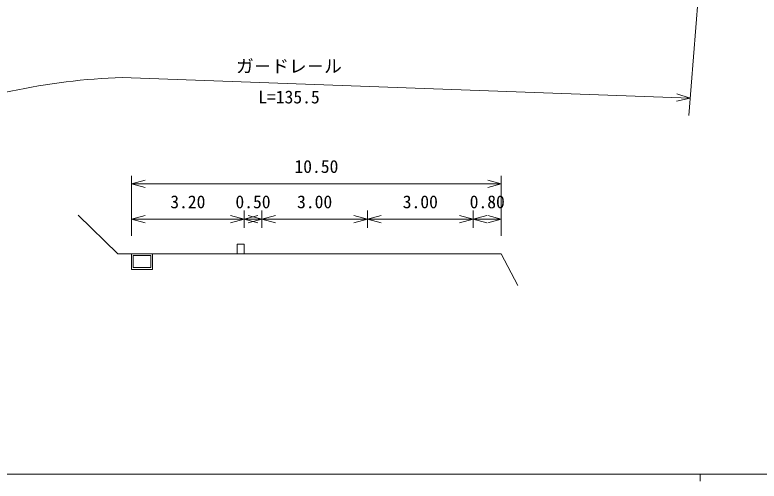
# Model space of a CAD drawing. Units: millimetres, scale not verified, with parts at other scales. Extents: x 40000 to 680000, y 20000 to 380000.
# Drawn here: x 270711 to 376352, y 204000 to 270269 of the extents above; entities that cross this region are included whole.
import ezdxf
from ezdxf.enums import TextEntityAlignment as Align

# ---------------------------------------------------------------- set-up
doc = ezdxf.new("R2010")
doc.units = ezdxf.units.MM
doc.header["$LTSCALE"] = 1000
for name, color, linetype, lineweight in [('M-STR-HTXT', 7, 'Continuous', 13), ('M-STR-STRC', 7, 'Continuous', 13), ('M-TTL-BAND', 7, 'Continuous', 13)]:
    doc.layers.add(name, color=color, linetype=linetype, lineweight=lineweight)
doc.styles.add('@ＭＳ ゴシック', font='')
doc.styles.add('ＭＳ ゴシック', font='')
doc.styles.get('@ＭＳ ゴシック').set_extended_font_data('@MS Gothic')
doc.styles.get('ＭＳ ゴシック').set_extended_font_data('MS Gothic')

msp = doc.modelspace()

# ---------------------------------------------------------------- linework, layer by layer
at = {"layer": 'M-STR-HTXT'}
for p, q in [((287260, 238859), (287260, 247369)), ((339760, 238859), (339760, 247369)), ((287260, 246256), (289192, 246773)), ((287260, 246256), (339760, 246256)), ((287260, 246256), (289192, 245738)), ((339760, 246256), (337828, 246773)), ((339760, 246256), (337828, 245738)), ((287260, 245369), (287260, 245256)), ((339760, 245369), (339760, 245256)), ((303260, 240000), (303260, 242461)), ((305760, 240000), (305760, 242461)), ((320760, 240000), (320760, 242461)), ((335760, 240000), (335760, 242461)), ((287260, 241230), (289192, 241748)), ((287260, 241230), (303260, 241230)), ((287260, 241230), (289192, 240713)), ((303260, 241230), (301328, 241748)), ((303260, 241230), (301328, 240713)), ((303260, 241230), (305192, 241748)), ((303260, 241230), (305760, 241230)), ((303260, 241230), (305192, 240713)), ((305760, 241230), (303828, 241748)), ((305760, 241230), (303828, 240713)), ((305760, 241230), (307692, 241748)), ((305760, 241230), (320760, 241230)), ((305760, 241230), (307692, 240713)), ((320760, 241230), (318828, 241748)), ((320760, 241230), (318828, 240713)), ((320760, 241230), (322692, 241748)), ((320760, 241230), (335760, 241230)), ((320760, 241230), (322692, 240713)), ((335760, 241230), (333828, 241748)), ((335760, 241230), (333828, 240713)), ((335760, 241230), (337692, 241748)), ((335760, 241230), (339760, 241230)), ((335760, 241230), (337692, 240713)), ((339760, 241230), (337828, 241748)), ((339760, 241230), (337828, 240713)), ((287260, 240461), (287260, 240230)), ((303260, 240461), (303260, 240230)), ((305760, 240461), (305760, 240230)), ((320760, 240461), (320760, 240230)), ((335760, 240461), (335760, 240230)), ((339760, 240461), (339760, 240230)), ((303260, 237677), (302260, 237677)), ((302260, 237677), (302260, 236300)), ((303260, 237677), (303260, 236300)), ((287260, 236300), (287260, 234093)), ((290010, 236050), (287510, 236050)), ((287510, 236050), (287510, 234343)), ((290010, 236050), (290010, 234343)), ((290260, 236300), (290260, 234093)), ((339760, 236300), (342100, 231828)), ((290260, 234093), (287260, 234093)), ((290010, 234343), (287510, 234343))]:
    msp.add_line(p, q, dxfattribs=at)
msp.add_lwpolyline([(339760, 236300), (287260, 236300), (285310, 236300), (279715, 241804)], dxfattribs=at)
at = {"layer": 'M-STR-STRC'}
for p, q in [((369165, 291646), (366393, 255945)), ((366587, 258435), (285931, 261379)), ((366587, 258435), (364675, 259023)), ((366587, 258435), (364637, 257988))]:
    msp.add_line(p, q, dxfattribs=at)
msp.add_arc((289041, 171453), 89980, 91.98064, 112.24767, dxfattribs=at)
at = {"layer": 'M-TTL-BAND'}
for p, q in [((40000, 205000), (579000, 205000)), ((368000, 205000), (368000, 204000))]:
    msp.add_line(p, q, dxfattribs=at)

# ---------------------------------------------------------------- texts
at = {"layer": 'M-STR-HTXT', "style": 'ＭＳ ゴシック'}
for s, p in [('10.50', (313510, 247256)), ('3.20', (295260, 242230)), ('0.50', (304510, 242230)), ('3.00', (313260, 242230)), ('3.00', (328260, 242230)), ('0.80', (337760, 242230))]:
    msp.add_text(s, height=1833, dxfattribs=at).set_placement(p, align=Align.BOTTOM_CENTER)
at = {"layer": 'M-STR-STRC', "style": 'ＭＳ ゴシック'}
msp.add_text('ガ－ドレ－ル', height=1833, dxfattribs=at).set_placement((309617, 261515), align=Align.BOTTOM_CENTER)
at = {"layer": 'M-STR-STRC', "style": '@ＭＳ ゴシック'}
msp.add_text('L=135.5', height=1833, dxfattribs=at).set_placement((309617, 259515), align=Align.TOP_CENTER)

doc.saveas('drawing.dxf')
